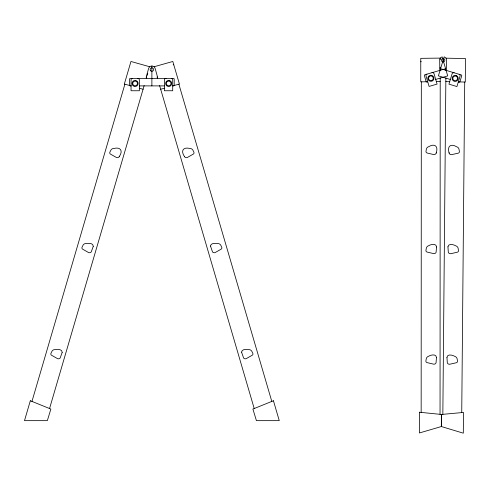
<?xml version="1.0" encoding="UTF-8"?>
<svg xmlns="http://www.w3.org/2000/svg" width="490" height="490" viewBox="0 0 490 490"><rect width="100%" height="100%" fill="white"/><g stroke="black" fill="none" stroke-linecap="round" stroke-linejoin="round"><path stroke-width="0.73" d="M421.161 412.409L421.327 81.842L427.697 81.757M440.045 414.307L440.21 77.806M440.216 67.246L440.216 70.278L439.793 68.851L439.695 59.608L440.351 57.967L442.127 56.822L447.707 75.907L435.702 79.417M440.222 59.67L440.222 58.102L420.763 58.347L420.757 81.842L421.327 81.842M442.844 414.326L445.869 77.837M446.047 58.181L465.5 58.561L465.286 82.051L458.352 81.904M461.739 412.605L464.716 82.044M436.314 152.641C438.391 146.216 434.74 143.08 428.603 146.724A3.185 3.185 0 0 0 426.355 149.248L426.018 151.214A1.495 1.495 0 0 0 427.133 153.009L433.583 154.534A2.236 2.236 0 0 0 436.149 153.241L436.314 152.641L436.223 153.033M31.96 401.414L124.901 84.182L131.032 85.891M49.551 408.538L144.152 85.609M146.7 76.93L146.271 78.382L146.271 76.893L148.648 68.337C149.364 65.237 154.399 65.237 155.116 68.337L157.492 76.893L157.492 78.382L157.07 76.93M147.123 75.472L147.76 73.292M149.677 66.75L130.953 61.477L124.35 84.017L124.901 84.182M445.937 70.303L446.372 68.882L446.562 59.645L445.918 57.992L444.154 56.834L438.397 75.864L450.365 79.484M119.413 156.341C123.204 150.761 120.583 146.718 113.674 148.495A3.185 3.185 0 0 0 110.807 150.289L109.931 152.078A1.495 1.495 0 0 0 110.495 154.117L116.259 157.388A2.236 2.236 0 0 0 119.088 156.867L119.413 156.341L119.211 156.696M131.057 85.891L130.316 85.891A0.741 0.741 0 0 1 129.568 85.144L129.568 79.123A0.735 0.735 0 0 1 130.309 78.382L173.454 78.382A0.735 0.735 0 0 1 174.195 79.123L174.195 85.144A0.741 0.741 0 0 1 173.448 85.891L172.707 85.891L174.14 85.431M173.203 64.852L173.754 64.692M174.097 85.517L179.42 84.017L172.811 61.477L154.087 66.75M445.6 68.704L424.891 74.756A0.735 0.735 0 0 0 424.395 75.674L426.086 81.456A0.741 0.741 0 0 0 427.004 81.959L427.721 81.75M160.677 89.247L164.389 88.212M436.351 81.646L440.21 81.597M420.763 61.697L421.339 61.697M139.374 85.891L164.389 85.891M445.839 81.622L449.691 81.708M139.374 88.212L143.086 89.247M440.571 68.68L461.219 74.933A0.735 0.735 0 0 1 461.709 75.852L459.963 81.616A0.741 0.741 0 0 1 459.038 82.112L458.328 81.897M184.356 156.341L184.681 156.867A2.236 2.236 0 0 0 187.511 157.388L193.268 154.117A1.495 1.495 0 0 0 193.832 152.078L192.956 150.289A3.185 3.185 0 0 0 190.089 148.495C182.844 146.657 180.596 151.061 184.552 156.696M178.868 84.182L271.803 401.414M159.611 85.609L254.218 408.538M449.06 152.702L449.214 153.303A2.236 2.236 0 0 0 451.774 154.62L458.236 153.156A1.495 1.495 0 0 0 459.363 151.367L459.044 149.401A3.185 3.185 0 0 0 456.821 146.853C450.414 143 446.99 146.559 449.146 153.094M151.882 66.003L151.882 85.891M443.622 58.592A1.721 1.721 0 0 1 444.516 61.244A1.721 1.721 0 0 1 441.723 61.232A1.721 1.721 0 0 1 442.642 58.586M431.984 72.685A1.678 1.678 0 0 1 434.067 73.825L437.068 84.09L429.087 86.424L426.012 75.913A1.421 1.421 0 0 1 426.98 74.149M454.144 72.79A1.678 1.678 0 0 0 452.056 73.91L448.956 84.145L456.913 86.552L460.086 76.073A1.421 1.421 0 0 0 459.136 74.302M137.696 78.382A1.678 1.678 0 0 1 139.374 80.06L139.374 90.754L131.057 90.754L131.057 79.803A1.421 1.421 0 0 1 132.484 78.382M166.067 78.382A1.678 1.678 0 0 0 164.389 80.06L164.389 90.754L172.707 90.754L172.707 79.803A1.421 1.421 0 0 0 171.286 78.382M419.409 412.231L419.403 432.97L441.319 426.557L441.459 414.454L463.491 412.445L463.307 433.178L441.447 426.557L441.429 414.454L419.409 412.231M210.498 246.041L212.525 251.927A2.236 2.236 0 0 0 215.355 252.448L221.119 249.171A1.495 1.495 0 0 0 221.676 247.138L220.806 245.343A3.185 3.185 0 0 0 217.94 243.548C215.747 243.401 210.804 242.63 210.498 246.041M241.576 352.126L243.604 358.012A2.236 2.236 0 0 0 246.433 358.533L252.197 355.256A1.495 1.495 0 0 0 252.754 353.223L251.885 351.428A3.185 3.185 0 0 0 249.018 349.633C246.825 349.486 241.882 348.715 241.576 352.126M447.94 246.807L448.326 252.35A2.236 2.236 0 0 0 450.88 253.667L457.341 252.203A1.495 1.495 0 0 0 458.469 250.415L458.156 248.448A3.185 3.185 0 0 0 455.927 245.9C453.948 244.669 448.424 242.979 447.94 246.807M446.947 357.345L447.327 362.888A2.236 2.236 0 0 0 449.887 364.205L456.349 362.741A1.495 1.495 0 0 0 457.476 360.952L457.158 358.986A3.185 3.185 0 0 0 454.934 356.438C452.95 355.207 447.425 353.517 446.947 357.345M436.541 246.985L436.1 252.289A2.236 2.236 0 0 1 433.534 253.581L427.084 252.056A1.495 1.495 0 0 1 425.969 250.261L426.306 248.295A3.185 3.185 0 0 1 428.554 245.772C430.526 244.363 436.431 242.991 436.541 246.985M436.486 357.529L436.045 362.833A2.236 2.236 0 0 1 433.479 364.125L427.029 362.6A1.495 1.495 0 0 1 425.92 360.805L426.251 358.839A3.185 3.185 0 0 1 428.505 356.316C430.477 354.913 436.363 353.529 436.486 357.529M62.193 352.359L60.16 358.012A2.236 2.236 0 0 1 57.33 358.533L51.566 355.256A1.495 1.495 0 0 1 51.009 353.223L51.879 351.428A3.185 3.185 0 0 1 54.751 349.633C56.95 349.346 62.187 348.794 62.193 352.359M93.272 246.274L91.238 251.927A2.236 2.236 0 0 1 88.408 252.448L82.645 249.171A1.495 1.495 0 0 1 82.087 247.138L82.957 245.343A3.185 3.185 0 0 1 85.83 243.548C88.041 243.279 93.253 242.691 93.272 246.274M166.722 82.002L166.269 83.802L167.219 85.407L169.025 85.86L170.624 84.911L171.084 83.104L170.134 81.505L168.327 81.046L166.722 82.002M428.958 76.82L428.493 78.621L429.442 80.225L431.243 80.691L432.848 79.748L433.313 77.941L432.37 76.336L430.563 75.87L428.958 76.82M30.331 400.753L24.5 420.653L47.34 420.653L50.868 409.07L30.331 400.753M133.635 81.505L132.68 83.104L133.139 84.911L134.738 85.86L136.545 85.407L137.5 83.802L137.041 82.002L135.442 81.046L133.635 81.505M453.728 76.44L452.766 78.039L453.213 79.846L454.812 80.807L456.619 80.354L457.58 78.761L457.133 76.955L455.535 75.993L453.728 76.44M273.438 400.753L252.901 409.07L256.429 420.653L279.263 420.653L273.438 400.753M430.416 75.282L429.657 75.509A3.044 3.044 0 0 0 428.915 80.587A3.044 3.044 0 0 0 433.834 79.111A3.044 3.044 0 0 0 430.416 75.282M135.467 80.433L134.67 80.44A3.044 3.044 0 0 0 132.533 85.107A3.044 3.044 0 0 0 137.666 85.07A3.044 3.044 0 0 0 135.467 80.433M169.093 80.44L168.303 80.433A3.044 3.044 0 0 0 166.098 85.07A3.044 3.044 0 0 0 171.231 85.107A3.044 3.044 0 0 0 169.093 80.44M456.447 75.638L455.688 75.399A3.044 3.044 0 0 0 452.239 79.196A3.044 3.044 0 0 0 457.139 80.721A3.044 3.044 0 0 0 456.447 75.638M150.669 70.781A1.721 1.721 0 0 0 153.542 70.009A1.721 1.721 0 0 0 151.441 67.902A1.721 1.721 0 0 0 150.669 70.781"/></g></svg>
